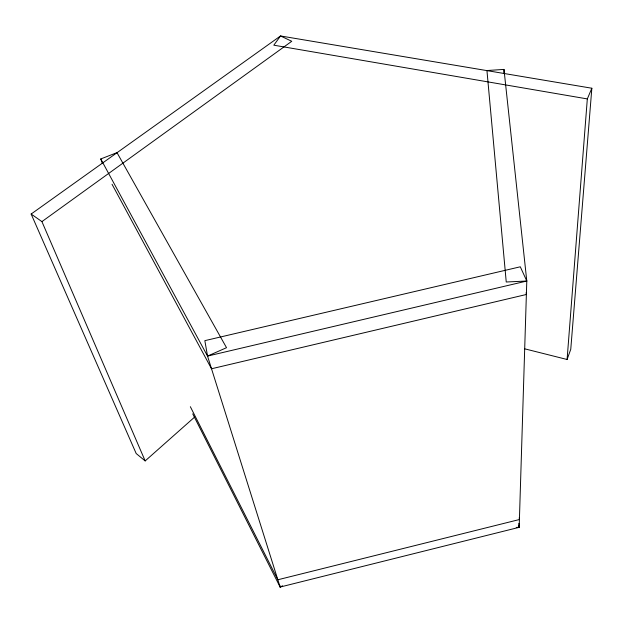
<?xml version="1.0" encoding="UTF-8"?>
<svg xmlns="http://www.w3.org/2000/svg" width="623" height="623" viewBox="0 0 623 623"><rect width="100%" height="100%" fill="white"/><g stroke="black" fill="none" stroke-linecap="round" stroke-linejoin="round"><path stroke-width="0.93" d="M503.952 73.304L503.976 69.41L486.945 70.539L506.242 282.001L526.793 281.028L503.976 69.41M516.272 527.408L519.169 527.331L526.793 281.028L520.298 266.792L204.842 340.656L207.537 356.083L280.124 587.045L519.169 527.331L518.842 523.452M524.706 348.825L567.086 359.487L587.318 98.917L591.85 88.232L280.521 35.955L31.15 214.032L136.188 453.536L145.175 460.919L194.649 417.06M591.85 88.232L570.761 349.301L567.086 359.487M31.15 214.032L41.92 221.609L291.759 41.289L280.521 35.955L273.824 45.191L587.318 98.917M192.733 413.851L280.124 587.045L282.593 585.815M100.77 158.951L207.537 356.083L226.523 347.696L116.992 152.627L100.77 158.951L102.398 163.522M207.537 356.083L526.793 281.028M112.031 184.244L211.516 368.769L526.373 294.492L526.17 292.561M190.342 406.702L277.835 579.772L519.411 519.535L519.247 517.596M41.92 221.609L145.175 460.919M518.523 525.602L519.169 527.331M279.766 585.223L280.124 587.045"/></g></svg>
